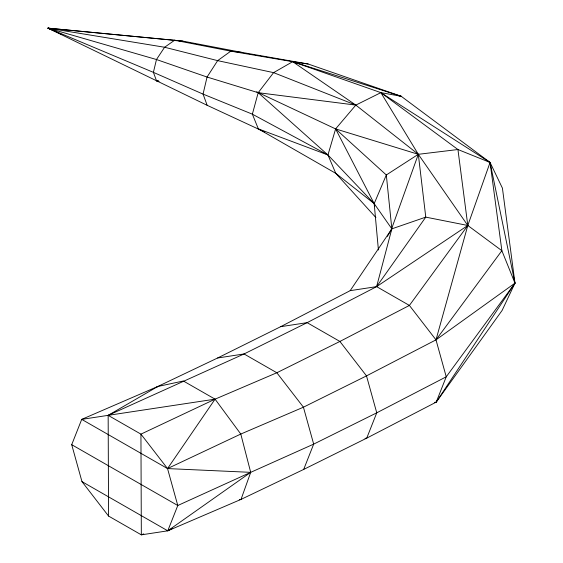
<?xml version="1.0" encoding="UTF-8"?>
<svg xmlns="http://www.w3.org/2000/svg" width="563" height="563" viewBox="0 0 563 563"><rect width="100%" height="100%" fill="white"/><g stroke="black" fill="none" stroke-linecap="round" stroke-linejoin="round"><path stroke-width="0.84" d="M308.165 64.006L292.683 61.684L273.59 72.641L258.192 92.691L252.365 114.169L258.333 128.871L335.78 173.348L374.184 203.616L391.848 228.845L376.619 286.63L307.124 322.655L244.053 353.958L108.159 415.346L81.719 419.372L71.712 444.686L81.966 481.611L108.553 516.053L141.334 534.85L167.774 530.825L241.027 499.395L303.675 469.436L366.745 438.134L436.234 402.109L502.112 310.438L514.976 283.14L502.421 188.141L490.063 162.454L401.201 96.28L308.165 64.006L241.661 52.352L182.841 41.106L48.024 28.15L207.17 105.316L264.645 131.974M303.675 469.436L313.682 444.123L303.429 407.197L276.834 372.755L244.053 353.958L217.614 357.991L157.788 386.485L81.719 419.372L167.535 468.578L250.704 472.343L313.682 444.123L376.753 412.82L446.241 376.795L514.976 283.14L490.063 162.454L380.877 92.635L292.683 61.684L230.795 51.163L174.671 40.219L164.6 47.257L156.472 59.53L153.396 72.353L156.542 80.826L159.062 81.515M436.888 400.476L436.234 402.109L434.53 402.369M378.42 250.014L374.184 203.616L386.317 174.973L418.316 154.311L457.937 149.526L490.063 162.454L501.872 250.69L514.976 283.14L436.234 402.109L446.241 376.795L435.994 339.862L409.4 305.428L376.619 286.63L350.179 290.656L280.684 326.681L217.614 357.991M390.75 231.189L418.316 154.311L380.877 92.635L355.823 105.098L335.611 128.913L327.955 154.98L335.78 173.348L375.908 217.592M387.393 236.354L391.848 228.845L386.317 174.973L335.611 128.913L256.693 91.825M350.179 290.656L391.848 228.845L425.776 217.135L467.804 225.474L501.872 250.69L435.994 339.862L366.499 375.887L303.429 407.197L240.788 434.052L167.535 468.578L140.94 434.136L108.159 415.346L157.788 386.485L183.362 380.996L215.066 399.16L240.788 434.052L250.704 472.343L241.027 499.395L239.317 499.761M514.976 283.14L435.994 339.862L467.804 225.474L490.063 162.454L487.037 160.666M156.345 387.464L157.788 386.485M172.391 528.312L167.774 530.825L81.966 481.611M143.776 533.865L141.334 534.85L140.94 434.136L215.066 399.16L276.834 372.755L339.904 341.452L409.4 305.428L467.804 225.474L457.937 149.526L380.877 92.635L401.201 96.28L292.683 61.684L355.823 105.098L418.316 154.311L467.804 225.474L376.619 286.63L425.776 217.135L418.316 154.311L335.611 128.913L374.184 203.616L374.726 206.192M280.684 326.681L307.124 322.655L339.904 341.452L366.499 375.887L376.753 412.82L366.745 438.134L365.035 438.394M158.302 80.826L156.542 80.826L158.182 81.002M182.841 41.106L48.024 28.15L61.606 34.385M241.661 52.352L230.795 51.163L217.649 60.635L207.057 77.04L203.053 94.105L207.17 105.316M53.225 28.959L48.024 28.15L156.472 59.53L207.057 77.04L258.192 92.691L355.823 105.098L273.59 72.641L217.649 60.635L164.6 47.257L48.024 28.15L153.396 72.353L203.053 94.105L252.365 114.169L327.955 154.98L374.184 203.616M398.611 95.759L401.201 96.28M51.416 29.009L48.024 28.15L52.957 29.966M174.671 40.219L176.325 40.796M258.333 128.871L327.955 154.98L258.192 92.691M71.712 444.686L177.781 505.511L250.704 472.343L167.774 530.825L177.781 505.511L167.535 468.578L215.066 399.16L108.159 415.346L108.553 516.053M335.78 173.348L337.807 175.03"/></g></svg>
